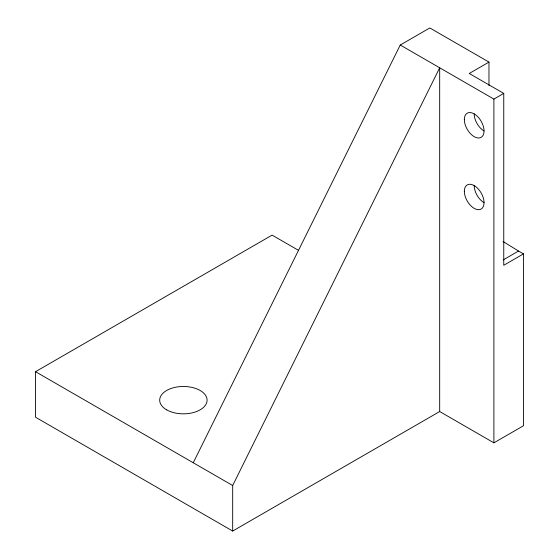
<?xml version="1.0" encoding="UTF-8"?>
<svg xmlns="http://www.w3.org/2000/svg" width="559" height="559" viewBox="0 0 559 559"><rect width="100%" height="100%" fill="white"/><g stroke="black" fill="none" stroke-linecap="round" stroke-linejoin="round"><path stroke-width="0.84" d="M193.246 462.754L400.251 45.02L429.822 27.95L488.971 62.098L488.971 85.618M232.677 531.05L232.677 485.519L439.681 67.786L439.681 411.536L232.677 531.05L35.531 417.231L35.531 371.7L272.107 235.108L298.52 250.362M488.971 62.098L469.253 73.481L503.757 93.395L503.757 265.273L523.469 253.891L523.469 425.762L493.897 442.84L439.681 411.536M400.251 45.02L493.897 99.09L503.757 93.395M503.212 259.9L518.542 251.047L523.469 253.891M35.531 371.7L232.677 485.519M503.016 241.481L518.542 251.047M493.897 99.09L493.897 442.84M484.038 130.96A13.94 8.05 60 0 1 474.186 113.889M484.038 202.672A13.94 8.05 60 0 1 474.186 185.595M166.631 409.831A23.702 13.682 0 0 0 206.285 403.696A23.702 13.682 0 0 0 177.259 386.94A23.702 13.682 0 0 0 166.631 409.831M464.326 119.577A13.94 8.05 60 0 0 479.112 137.975A13.94 8.05 60 0 0 479.112 118.256A13.94 8.05 60 0 0 464.326 119.577M464.326 191.29A13.94 8.05 60 0 0 479.112 209.681A13.94 8.05 60 0 0 479.112 189.969A13.94 8.05 60 0 0 464.326 191.29"/></g></svg>
